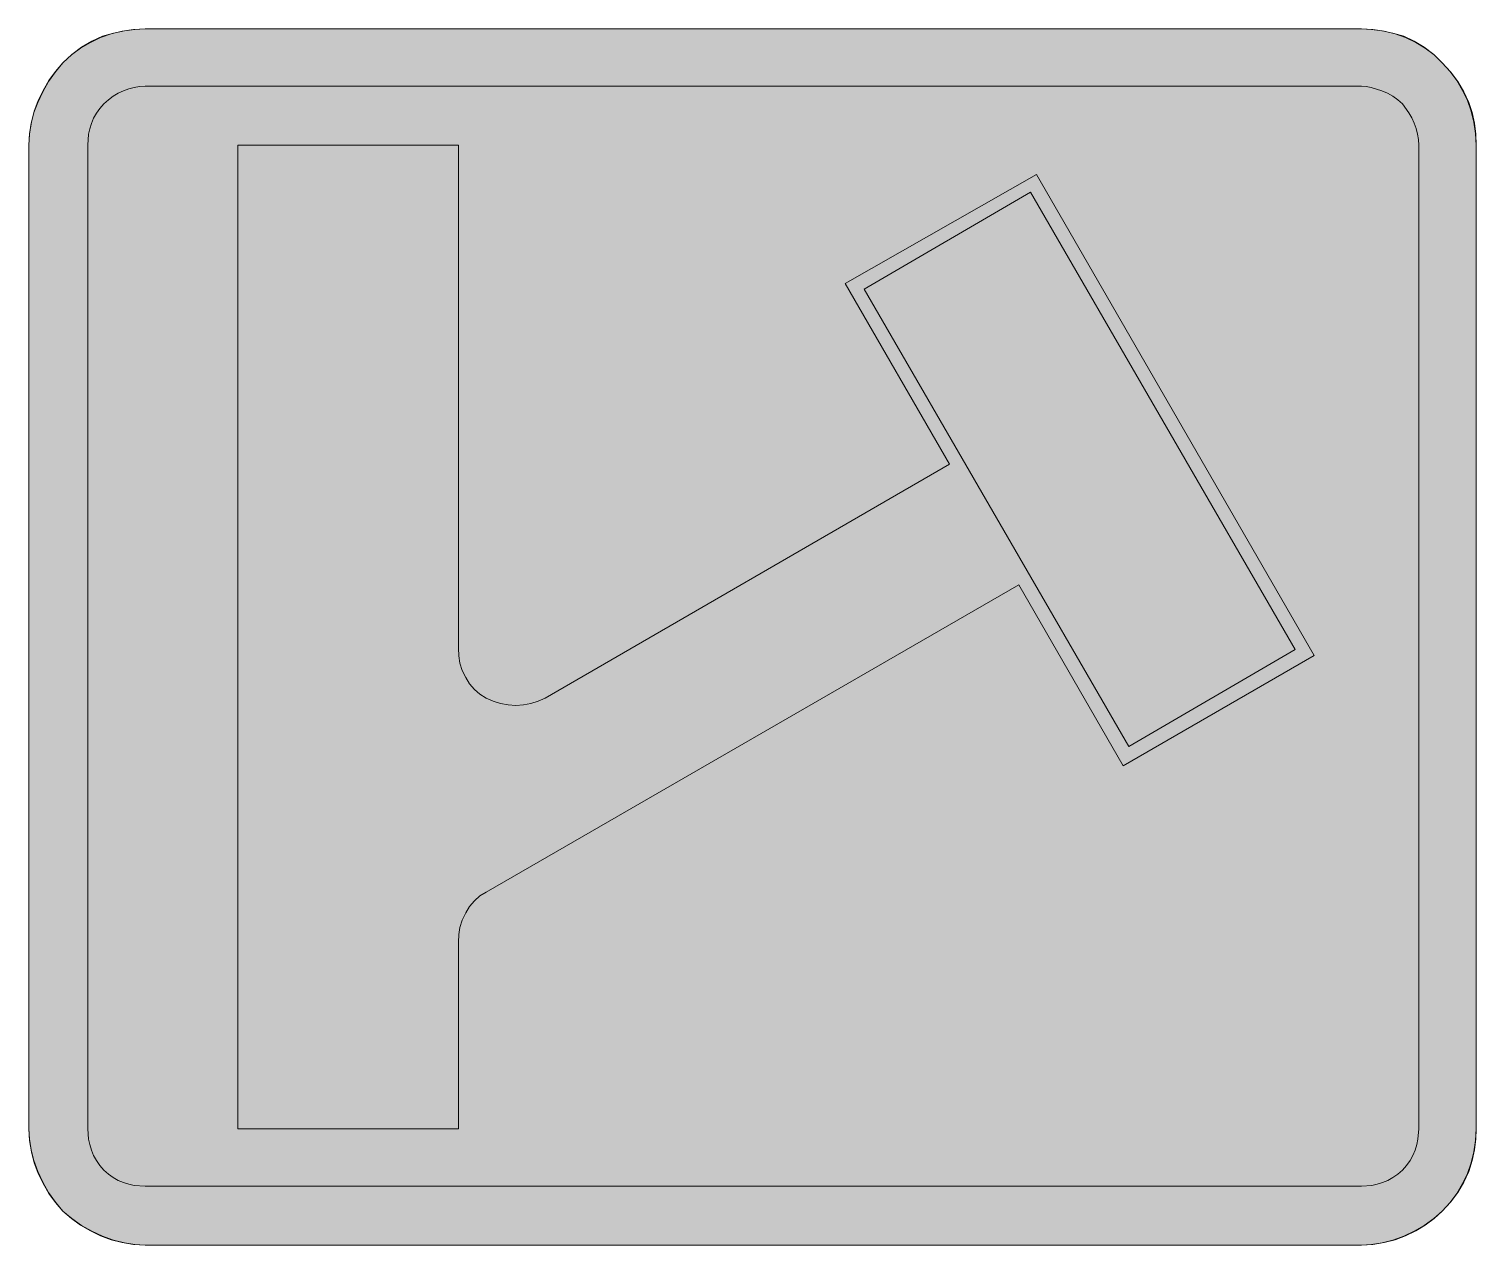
# Model space of a CAD drawing. Header units: metres. Extents: x 136 to 432, y 13 to 261.
import ezdxf

# ---------------------------------------------------------------- set-up
doc = ezdxf.new("R2010")
doc.units = ezdxf.units.M
for name, color, linetype, true_color in [('FILL_BLUE_0000FF', 7, 'Continuous', 0x0000ff), ('FILL_RED_FF0000', 7, 'Continuous', 0xff0000), ('FILL_WHITE_FFFFFF', 7, 'Continuous', 0xffffff), ('STROKE_BLUE_0000FF', 7, 'Continuous', 0x0000ff)]:
    doc.layers.add(name, color=color, linetype=linetype, true_color=true_color)

msp = doc.modelspace()

# ---------------------------------------------------------------- hatches: boundary and pattern name
at = {"layer": 'FILL_BLUE_0000FF', "true_color": 0x0000ff}
h = msp.add_hatch(color=7, dxfattribs=at)
h.dxf.hatch_style = 1
h.paths.add_polyline_path([(157.81, 24.96), (156.71, 25.19), (155.63, 25.53), (154.57, 25.98), (153.55, 26.55), (152.58, 27.25), (151.65, 28.08), (150.82, 29.02), (150.12, 30.03), (149.55, 31.08), (149.1, 32.17), (148.76, 33.27), (148.53, 34.37), (148.35, 36.48), (148.35, 237.18), (148.53, 239.42), (148.76, 240.52), (149.1, 241.61), (149.55, 242.66), (150.12, 243.68), (150.82, 244.65), (151.65, 245.58), (152.58, 246.42), (153.55, 247.16), (154.57, 247.77), (155.63, 248.28), (156.71, 248.67), (157.81, 248.95), (158.93, 249.12), (160.05, 249.18), (408.15, 249.18), (409.1, 249.12), (410.14, 248.95), (412.35, 248.28), (413.47, 247.77), (414.56, 247.16), (415.6, 246.42), (416.55, 245.58), (417.86, 243.74), (418.45, 242.75), (418.95, 241.68), (419.34, 240.56), (419.63, 239.43), (419.79, 238.31), (419.85, 237.18), (419.85, 36.48), (419.67, 34.37), (419.44, 33.27), (419.1, 32.17), (418.65, 31.08), (418.08, 30.03), (417.38, 29.02), (416.55, 28.08), (415.61, 27.25), (414.6, 26.55), (413.55, 25.98), (412.46, 25.53), (411.36, 25.19), (410.26, 24.96), (408.15, 24.78), (160.05, 24.78), (157.81, 24.96)])
at = {"layer": 'FILL_RED_FF0000', "true_color": 0xff0000}
h = msp.add_hatch(color=7, dxfattribs=at)
h.dxf.hatch_style = 1
h.paths.add_polyline_path([(340.65, 227.58), (394.65, 134.28), (360.75, 114.48), (306.75, 207.78), (340.65, 227.58)])
at = {"layer": 'FILL_WHITE_FFFFFF', "true_color": 0xffffff}
h = msp.add_hatch(color=7, dxfattribs=at)
h.dxf.hatch_style = 1
h.paths.add_polyline_path([(431.48, 34.4), (431.25, 32.24), (430.79, 30.03), (430.05, 27.78), (429.04, 25.59), (427.8, 23.51), (426.34, 21.54), (424.65, 19.68), (422.93, 18.17), (420.98, 16.79), (418.91, 15.59), (416.85, 14.58), (414.6, 13.79), (412.39, 13.23), (410.23, 12.89), (408.15, 12.78), (160.05, 12.78), (157.97, 12.89), (155.81, 13.23), (153.6, 13.79), (151.35, 14.58), (149.16, 15.59), (147.08, 16.79), (145.11, 18.17), (143.25, 19.68), (141.74, 21.54), (140.36, 23.51), (139.16, 25.59), (138.15, 27.78), (137.36, 30.03), (136.8, 32.24), (136.46, 34.4), (136.35, 36.48), (136.35, 237.18), (136.46, 239.43), (136.8, 241.64), (137.36, 243.8), (138.15, 245.88), (139.16, 248.07), (140.36, 250.15), (141.74, 252.12), (143.25, 253.98), (145.11, 255.67), (147.08, 257.13), (149.16, 258.37), (151.35, 259.38), (153.6, 259.99), (155.81, 260.47), (157.97, 260.77), (160.05, 260.88), (408.15, 260.88), (410.23, 260.77), (412.39, 260.47), (414.6, 259.99), (416.85, 259.38), (418.91, 258.37), (420.98, 257.13), (422.93, 255.67), (424.65, 253.98), (426.34, 252.12), (427.8, 250.15), (429.04, 248.07), (430.05, 245.88), (430.79, 243.8), (431.25, 241.64), (431.48, 239.43), (431.55, 237.18), (431.55, 36.48), (431.48, 34.4)])
h = msp.add_hatch(color=7, dxfattribs=at)
h.dxf.hatch_style = 1
h.paths.add_polyline_path([(338.25, 147.48), (229.65, 84.78), (228.36, 84), (227.21, 83.02), (226.23, 81.87), (225.45, 80.58), (224.71, 79.05), (224.25, 77.58), (224.02, 76.11), (223.95, 74.58), (223.95, 36.48), (178.95, 36.48), (178.95, 237.18), (223.95, 237.18), (223.95, 134.58), (224.02, 133.01), (224.25, 131.47), (224.71, 129.98), (225.45, 128.58), (226.23, 127.29), (227.21, 126.14), (228.36, 125.16), (229.65, 124.38), (231.05, 123.77), (232.54, 123.29), (234.08, 122.99), (235.65, 122.88), (237.22, 122.99), (238.76, 123.29), (240.25, 123.77), (241.65, 124.38), (324.15, 172.08), (302.85, 208.98), (341.85, 231.18), (398.55, 133.08), (359.55, 110.58), (338.25, 147.48)])

# ---------------------------------------------------------------- linework, layer by layer
at = {"layer": 'FILL_BLUE_0000FF', "lineweight": 0, "true_color": 0x0000ff}
msp.add_lwpolyline([(157.81, 24.96), (156.71, 25.19), (155.63, 25.53), (154.57, 25.98), (153.55, 26.55), (152.58, 27.25), (151.65, 28.08), (150.82, 29.02), (150.12, 30.03), (149.55, 31.08), (149.1, 32.17), (148.76, 33.27), (148.53, 34.37), (148.35, 36.48), (148.35, 237.18), (148.53, 239.42), (148.76, 240.52), (149.1, 241.61), (149.55, 242.66), (150.12, 243.68), (150.82, 244.65), (151.65, 245.58), (152.58, 246.42), (153.55, 247.16), (154.57, 247.77), (155.63, 248.28), (156.71, 248.67), (157.81, 248.95), (158.93, 249.12), (160.05, 249.18), (408.15, 249.18), (409.1, 249.12), (410.14, 248.95), (412.35, 248.28), (413.47, 247.77), (414.56, 247.16), (415.6, 246.42), (416.55, 245.58), (417.86, 243.74), (418.45, 242.75), (418.95, 241.68), (419.34, 240.56), (419.63, 239.43), (419.79, 238.31), (419.85, 237.18), (419.85, 36.48), (419.67, 34.37), (419.44, 33.27), (419.1, 32.17), (418.65, 31.08), (418.08, 30.03), (417.38, 29.02), (416.55, 28.08), (415.61, 27.25), (414.6, 26.55), (413.55, 25.98), (412.46, 25.53), (411.36, 25.19), (410.26, 24.96), (408.15, 24.78), (160.05, 24.78)], close=True, dxfattribs=at)
at = {"layer": 'FILL_RED_FF0000', "lineweight": 0, "true_color": 0xff0000}
msp.add_lwpolyline([(340.65, 227.58), (394.65, 134.28), (360.75, 114.48), (306.75, 207.78)], close=True, dxfattribs=at)
at = {"layer": 'FILL_WHITE_FFFFFF', "lineweight": 0, "true_color": 0xffffff}
msp.add_lwpolyline([(431.48, 34.4), (431.25, 32.24), (430.79, 30.03), (430.05, 27.78), (429.04, 25.59), (427.8, 23.51), (426.34, 21.54), (424.65, 19.68), (422.93, 18.17), (420.98, 16.79), (418.91, 15.59), (416.85, 14.58), (414.6, 13.79), (412.39, 13.23), (410.23, 12.89), (408.15, 12.78), (160.05, 12.78), (157.97, 12.89), (155.81, 13.23), (153.6, 13.79), (151.35, 14.58), (149.16, 15.59), (147.08, 16.79), (145.11, 18.17), (143.25, 19.68), (141.74, 21.54), (140.36, 23.51), (139.16, 25.59), (138.15, 27.78), (137.36, 30.03), (136.8, 32.24), (136.46, 34.4), (136.35, 36.48), (136.35, 237.18), (136.46, 239.43), (136.8, 241.64), (137.36, 243.8), (138.15, 245.88), (139.16, 248.07), (140.36, 250.15), (141.74, 252.12), (143.25, 253.98), (145.11, 255.67), (147.08, 257.13), (149.16, 258.37), (151.35, 259.38), (153.6, 259.99), (155.81, 260.47), (157.97, 260.77), (160.05, 260.88), (408.15, 260.88), (410.23, 260.77), (412.39, 260.47), (414.6, 259.99), (416.85, 259.38), (418.91, 258.37), (420.98, 257.13), (422.93, 255.67), (424.65, 253.98), (426.34, 252.12), (427.8, 250.15), (429.04, 248.07), (430.05, 245.88), (430.79, 243.8), (431.25, 241.64), (431.48, 239.43), (431.55, 237.18), (431.55, 36.48)], close=True, dxfattribs=at)
at = {"layer": 'FILL_WHITE_FFFFFF', "lineweight": 0, "true_color": 0x0000ff}
msp.add_lwpolyline([(338.25, 147.48), (229.65, 84.78), (228.36, 84), (227.21, 83.02), (226.23, 81.87), (225.45, 80.58), (224.71, 79.05), (224.25, 77.58), (224.02, 76.11), (223.95, 74.58), (223.95, 36.48), (178.95, 36.48), (178.95, 237.18), (223.95, 237.18), (223.95, 134.58), (224.02, 133.01), (224.25, 131.47), (224.71, 129.98), (225.45, 128.58), (226.23, 127.29), (227.21, 126.14), (228.36, 125.16), (229.65, 124.38), (231.05, 123.77), (232.54, 123.29), (234.08, 122.99), (235.65, 122.88), (237.22, 122.99), (238.76, 123.29), (240.25, 123.77), (241.65, 124.38), (324.15, 172.08), (302.85, 208.98), (341.85, 231.18), (398.55, 133.08), (359.55, 110.58)], close=True, dxfattribs=at)
at = {"layer": 'STROKE_BLUE_0000FF', "lineweight": 0, "true_color": 0x0000ff}
msp.add_lwpolyline([(431.55, 36.48), (431.55, 237.18), (431.44, 239.53), (431.1, 241.83), (430.55, 244.08), (429.79, 246.25), (428.81, 248.35), (427.63, 250.34), (426.24, 252.22), (424.65, 253.98), (422.99, 255.57), (421.19, 256.96), (419.24, 258.14), (417.19, 259.12), (415.03, 259.88), (412.8, 260.43), (410.5, 260.77), (408.15, 260.88), (160.05, 260.88), (157.7, 260.77), (155.4, 260.43), (153.15, 259.88), (150.98, 259.12), (148.88, 258.14), (146.89, 256.96), (145.01, 255.57), (143.25, 253.98), (141.75, 252.22), (140.4, 250.34), (139.22, 248.35), (138.23, 246.25), (137.43, 244.08), (136.84, 241.83), (136.47, 239.53), (136.35, 237.18), (136.35, 36.48), (136.47, 34.13), (136.84, 31.83), (137.43, 29.58), (138.23, 27.4), (139.22, 25.31), (140.4, 23.32), (141.75, 21.44), (143.25, 19.68), (145.01, 18.18), (146.89, 16.83), (148.88, 15.65), (150.98, 14.65), (153.15, 13.86), (155.4, 13.27), (157.7, 12.9), (160.05, 12.78), (408.15, 12.78), (410.5, 12.9), (412.8, 13.27), (415.03, 13.86), (417.19, 14.65), (419.24, 15.65), (421.19, 16.83), (422.99, 18.18), (424.65, 19.68), (426.24, 21.44), (427.63, 23.32), (428.81, 25.31), (429.79, 27.4), (430.55, 29.58), (431.1, 31.83), (431.44, 34.13), (431.55, 36.48)], dxfattribs=at)

doc.saveas('drawing.dxf')
